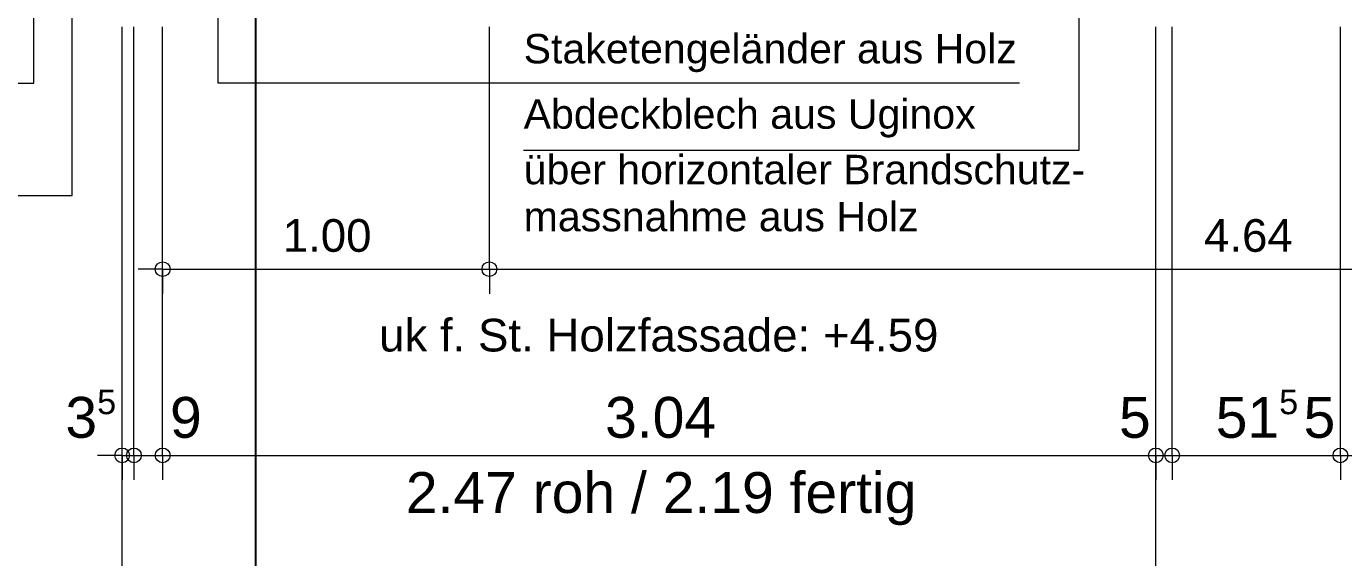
# Model space of a CAD drawing. Header units: metres. Extents: x 0.003 to 0.843, y 0.003 to 0.597.
# Drawn here: x 0.3108 to 0.3915, y 0.0716 to 0.1042 of the extents above; entities that cross this region are included whole.
import ezdxf

# ---------------------------------------------------------------- set-up
doc = ezdxf.new("R2010")
doc.units = ezdxf.units.M
for name, pattern in [('AUSGEZOGEN', [0]), ('LINIE_23', [0.0079, 0.004, -0.0013, 0, -0.0013, 0, -0.0013]), ('STRICHPUNKT', [25.4, 12.7, -6.35, 0, -6.35])]:
    doc.linetypes.add(name, pattern=pattern)
for name, color, linetype, lineweight in [('Bauachsen grob', 7, 'STRICHPUNKT', 13), ('Detailmasse', 7, 'AUSGEZOGEN', 13), ('Text Koten', 7, 'AUSGEZOGEN', 25), ('Text Werkplan Ausfuehrung', 7, 'AUSGEZOGEN', 25), ('Werkplan- Ausfuehrungsmasse', 7, 'AUSGEZOGEN', 13)]:
    doc.layers.add(name, color=color, linetype=linetype, lineweight=lineweight)
doc.styles.add('ARIAL', font='ARIAL.TTF')

msp = doc.modelspace()

# ---------------------------------------------------------------- linework, layer by layer
at = {"layer": 'Bauachsen grob', "color": 32, "linetype": 'LINIE_23', "lineweight": 25, "true_color": 0xc36e14}
msp.add_line((0.32486, 0.013897), (0.32486, 0.581), dxfattribs=at)
at = {"layer": 'Detailmasse', "color": 240, "linetype": 'AUSGEZOGEN', "lineweight": 13}
for p, q in [((0.31916, 0.089297), (0.31916, 0.090797)), ((0.33916, 0.089297), (0.33916, 0.090797)), ((0.31916, 0.089297), (0.31766, 0.089297)), ((0.31916, 0.089297), (0.31916, 0.087797)), ((0.31916, 0.089297), (0.31916, 0.089297)), ((0.33916, 0.089297), (0.33916, 0.087797)), ((0.33916, 0.089297), (0.43196, 0.089297))]:
    msp.add_line(p, q, dxfattribs=at)
for points in [[(0.33916, 0.089297), (0.33916, 0.089997), (0.33916, 0.089997), (0.33916, 0.089997), (0.33916, 0.089997), (0.33916, 0.089997), (0.33916, 0.089997), (0.33916, 0.089997), (0.33916, 0.089997), (0.33916, 0.104137)], [(0.31916, 0.089297), (0.323375, 0.089297), (0.323375, 0.089297), (0.33916, 0.089297)]]:
    msp.add_lwpolyline(points, dxfattribs=at)
for centre in [(0.31916, 0.089297), (0.33916, 0.089297)]:
    msp.add_circle(centre, 0.00045, dxfattribs=at)
at = {"layer": 'Text Werkplan Ausfuehrung', "color": 240, "linetype": 'AUSGEZOGEN', "lineweight": 13}
for p, q in [((0.311264, 0.100691), (0.311264, 0.149997)), ((0.27315, 0.100691), (0.311264, 0.100691))]:
    msp.add_line(p, q, dxfattribs=at)
at = {"layer": 'Text Werkplan Ausfuehrung', "color": 8, "linetype": 'AUSGEZOGEN', "lineweight": 13}
for p, q in [((0.313615, 0.093811), (0.313615, 0.145469)), ((0.27357, 0.093811), (0.313615, 0.093811))]:
    msp.add_line(p, q, dxfattribs=at)
at = {"layer": 'Text Werkplan Ausfuehrung', "color": 7, "linetype": 'AUSGEZOGEN', "lineweight": 13}
for p, q in [((0.32256, 0.100691), (0.32256, 0.113747)), ((0.37526, 0.096591), (0.37526, 0.110157)), ((0.37162, 0.100691), (0.32256, 0.100691)), ((0.34126, 0.096591), (0.37526, 0.096591))]:
    msp.add_line(p, q, dxfattribs=at)
at = {"layer": 'Werkplan- Ausfuehrungsmasse', "color": 7, "linetype": 'AUSGEZOGEN', "lineweight": 13}
for p, q in [((0.31668, 0.077897), (0.31668, 0.079397)), ((0.3174, 0.077897), (0.3174, 0.079397)), ((0.31916, 0.077897), (0.31916, 0.079397)), ((0.37996, 0.077897), (0.37996, 0.079397)), ((0.38096, 0.077897), (0.38096, 0.079397)), ((0.39126, 0.077897), (0.39126, 0.079397)), ((0.31668, 0.077897), (0.31518, 0.077897)), ((0.31668, 0.057897), (0.31668, 0.077897)), ((0.31668, 0.077897), (0.31668, 0.076397)), ((0.31668, 0.077897), (0.3174, 0.077897)), ((0.3174, 0.077897), (0.3174, 0.076397)), ((0.3174, 0.077897), (0.31916, 0.077897)), ((0.31916, 0.077897), (0.31916, 0.076397)), ((0.37996, 0.077897), (0.37996, 0.076397)), ((0.37996, 0.077897), (0.38096, 0.077897)), ((0.38096, 0.077897), (0.38096, 0.076397)), ((0.38096, 0.077897), (0.39126, 0.077897)), ((0.39126, 0.077897), (0.39126, 0.076397)), ((0.39126, 0.077897), (0.39226, 0.077897))]:
    msp.add_line(p, q, dxfattribs=at)
for points in [[(0.31668, 0.077897), (0.31668, 0.078459), (0.31668, 0.078459), (0.31668, 0.078574), (0.31668, 0.078574), (0.31668, 0.078584), (0.31668, 0.078584), (0.31668, 0.0786), (0.31668, 0.0786), (0.31668, 0.078655), (0.31668, 0.078655), (0.31668, 0.078664), (0.31668, 0.078664), (0.31668, 0.078665), (0.31668, 0.078665), (0.31668, 0.078668), (0.31668, 0.078668), (0.31668, 0.078669), (0.31668, 0.078669), (0.31668, 0.078669), (0.31668, 0.078669), (0.31668, 0.07867), (0.31668, 0.07867), (0.31668, 0.07867), (0.31668, 0.07867), (0.31668, 0.07867), (0.31668, 0.07867), (0.31668, 0.078671), (0.31668, 0.078671), (0.31668, 0.078672), (0.31668, 0.078672), (0.31668, 0.078672), (0.31668, 0.078672), (0.31668, 0.078672), (0.31668, 0.078672), (0.31668, 0.078672), (0.31668, 0.078672), (0.31668, 0.078672), (0.31668, 0.078672), (0.31668, 0.104137)], [(0.3174, 0.077897), (0.3174, 0.078417), (0.3174, 0.078417), (0.3174, 0.078555), (0.3174, 0.078555), (0.3174, 0.078566), (0.3174, 0.078566), (0.3174, 0.078586), (0.3174, 0.078586), (0.3174, 0.078652), (0.3174, 0.078652), (0.3174, 0.078662), (0.3174, 0.078662), (0.3174, 0.078664), (0.3174, 0.078664), (0.3174, 0.078668), (0.3174, 0.078668), (0.3174, 0.078668), (0.3174, 0.078668), (0.3174, 0.078669), (0.3174, 0.078669), (0.3174, 0.07867), (0.3174, 0.07867), (0.3174, 0.07867), (0.3174, 0.07867), (0.3174, 0.07867), (0.3174, 0.07867), (0.3174, 0.07867), (0.3174, 0.07867), (0.3174, 0.078672), (0.3174, 0.078672), (0.3174, 0.078672), (0.3174, 0.078672), (0.3174, 0.078672), (0.3174, 0.078672), (0.3174, 0.078672), (0.3174, 0.078672), (0.3174, 0.078672), (0.3174, 0.078672), (0.3174, 0.104137)], [(0.31916, 0.077897), (0.31916, 0.078316), (0.31916, 0.078316), (0.31916, 0.078509), (0.31916, 0.078509), (0.31916, 0.078524), (0.31916, 0.078524), (0.31916, 0.078552), (0.31916, 0.078552), (0.31916, 0.078644), (0.31916, 0.078644), (0.31916, 0.078658), (0.31916, 0.078658), (0.31916, 0.07866), (0.31916, 0.07866), (0.31916, 0.078666), (0.31916, 0.078666), (0.31916, 0.078667), (0.31916, 0.078667), (0.31916, 0.078667), (0.31916, 0.078667), (0.31916, 0.078669), (0.31916, 0.078669), (0.31916, 0.078669), (0.31916, 0.078669), (0.31916, 0.078669), (0.31916, 0.078669), (0.31916, 0.078669), (0.31916, 0.078669), (0.31916, 0.078672), (0.31916, 0.078672), (0.31916, 0.078672), (0.31916, 0.078672), (0.31916, 0.078672), (0.31916, 0.078672), (0.31916, 0.078672), (0.31916, 0.078672), (0.31916, 0.078672), (0.31916, 0.078672), (0.31916, 0.104137)], [(0.37996, 0.077897), (0.37996, 0.07854), (0.37996, 0.07854), (0.37996, 0.0786), (0.37996, 0.0786), (0.37996, 0.07861), (0.37996, 0.07861), (0.37996, 0.078619), (0.37996, 0.078619), (0.37996, 0.078632), (0.37996, 0.078632), (0.37996, 0.078634), (0.37996, 0.078634), (0.37996, 0.078638), (0.37996, 0.078638), (0.37996, 0.078641), (0.37996, 0.078641), (0.37996, 0.078672), (0.37996, 0.078672), (0.37996, 0.078672), (0.37996, 0.078672), (0.37996, 0.078672), (0.37996, 0.078672), (0.37996, 0.078672), (0.37996, 0.078672), (0.37996, 0.078672), (0.37996, 0.078672), (0.37996, 0.104137)], [(0.38096, 0.077897), (0.38096, 0.078538), (0.38096, 0.078538), (0.38096, 0.078598), (0.38096, 0.078598), (0.38096, 0.078609), (0.38096, 0.078609), (0.38096, 0.078618), (0.38096, 0.078618), (0.38096, 0.078631), (0.38096, 0.078631), (0.38096, 0.078633), (0.38096, 0.078633), (0.38096, 0.078637), (0.38096, 0.078637), (0.38096, 0.078641), (0.38096, 0.078641), (0.38096, 0.078672), (0.38096, 0.078672), (0.38096, 0.078672), (0.38096, 0.078672), (0.38096, 0.078672), (0.38096, 0.078672), (0.38096, 0.078672), (0.38096, 0.078672), (0.38096, 0.078672), (0.38096, 0.078672), (0.38096, 0.104137)], [(0.39126, 0.077897), (0.39126, 0.078587), (0.39126, 0.078587), (0.39126, 0.0786), (0.39126, 0.0786), (0.39126, 0.078609), (0.39126, 0.078609), (0.39126, 0.078625), (0.39126, 0.078625), (0.39126, 0.078627), (0.39126, 0.078627), (0.39126, 0.078632), (0.39126, 0.078632), (0.39126, 0.078636), (0.39126, 0.078636), (0.39126, 0.078672), (0.39126, 0.078672), (0.39126, 0.078672), (0.39126, 0.078672), (0.39126, 0.078672), (0.39126, 0.078672), (0.39126, 0.078672), (0.39126, 0.078672), (0.39126, 0.104137)], [(0.37996, 0.057897), (0.37996, 0.058631), (0.37996, 0.058631), (0.37996, 0.058672), (0.37996, 0.058672), (0.37996, 0.058672), (0.37996, 0.058672), (0.37996, 0.058672), (0.37996, 0.058672), (0.37996, 0.058672), (0.37996, 0.058672), (0.37996, 0.058672), (0.37996, 0.058672), (0.37996, 0.090137)], [(0.31916, 0.077897), (0.328723, 0.077897), (0.328723, 0.077897), (0.347978, 0.077897), (0.347978, 0.077897), (0.360713, 0.077897), (0.360713, 0.077897), (0.37996, 0.077897)]]:
    msp.add_lwpolyline(points, dxfattribs=at)
for centre in [(0.31668, 0.077897), (0.3174, 0.077897), (0.31916, 0.077897), (0.37996, 0.077897), (0.38096, 0.077897), (0.39126, 0.077897)]:
    msp.add_circle(centre, 0.00045, dxfattribs=at)

# ---------------------------------------------------------------- texts
at = {"layer": 'Detailmasse', "color": 240, "linetype": 'AUSGEZOGEN', "lineweight": 13, "char_height": 0.002, "width": 0.001, "attachment_point": 7, "style": 'ARIAL'}
for s, insert in [('1.00', (0.326508, 0.090331)), ('4.64', (0.382909, 0.090331))]:
    msp.add_mtext(s, dxfattribs=dict(at, insert=insert))
at = {"layer": 'Text Koten', "color": 7, "linetype": 'AUSGEZOGEN', "lineweight": 25, "insert": (0.33241, 0.084231), "char_height": 0.002, "width": 0.001, "attachment_point": 7, "style": 'ARIAL'}
msp.add_mtext('uk\\~f.\\~St.\\~Holzfassade:\\~+4.59', dxfattribs=at)
at = {"layer": 'Text Werkplan Ausfuehrung', "color": 7, "linetype": 'AUSGEZOGEN', "lineweight": 13, "char_height": 0.0018, "width": 0.0009, "attachment_point": 7, "style": 'ARIAL'}
for s, insert in [('Staketengeländer\\~aus\\~Holz', (0.34126, 0.101351)), ('Abdeckblech\\~aus\\~Uginox', (0.34126, 0.097351)), ('über\\~horizontaler\\~Brandschutz-', (0.34126, 0.094471)), ('massnahme\\~aus\\~Holz', (0.34126, 0.091591))]:
    msp.add_mtext(s, dxfattribs=dict(at, insert=insert))
at = {"layer": 'Werkplan- Ausfuehrungsmasse', "color": 7, "linetype": 'AUSGEZOGEN', "lineweight": 13, "attachment_point": 7, "style": 'ARIAL'}
for s, insert, char_height, width in [('3', (0.313206, 0.078942), 0.0025, 0.00125), ('5', (0.315148, 0.0804), 0.0015, 0.00075), ('9', (0.31961, 0.07894), 0.0025, 0.00125), ('3.04', (0.346246, 0.078942), 0.0025, 0.00125), ('5', (0.377707, 0.07894), 0.0025, 0.00125), ('51', (0.383627, 0.07894), 0.0025, 0.00125), ('5', (0.387512, 0.080398), 0.0015, 0.00075), ('5', (0.389007, 0.07894), 0.0025, 0.00125), ('2.47\\~roh\\~/\\~2.19\\~fertig', (0.334048, 0.07362), 0.0025, 0.00125)]:
    msp.add_mtext(s, dxfattribs=dict(at, insert=insert, char_height=char_height, width=width))

doc.saveas('drawing.dxf')
